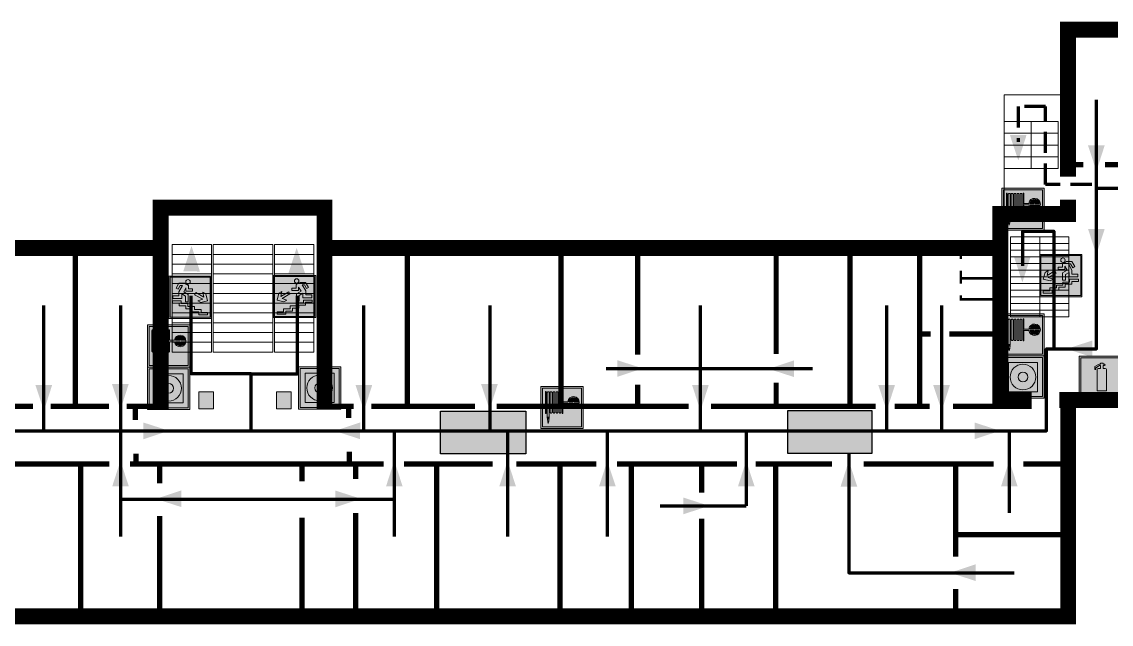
# Model space of a CAD drawing. Header units: millimetres. Extents: x 13810 to 67229, y 12374 to 21950.
# Drawn here: x 22779.4 to 22985.7, y 19644.5 to 19758.6 of the extents above; entities that cross this region are included whole.
import ezdxf

# ---------------------------------------------------------------- set-up
doc = ezdxf.new("R2010")
doc.units = ezdxf.units.MM
doc.linetypes.add('{ Wide Dash }', pattern=[12, 4, -2, 4, -2])
doc.layers.add('План_Штампы', color=7, linetype='Continuous')

# ---------------------------------------------------------------- blocks, each defined once
blk = doc.blocks.new('A$C32E8229D')
at = {"true_color": 0xffffff}
blk.add_hatch(color=7, dxfattribs=at).paths.add_polyline_path([(0, 0), (0, -8), (16, -8), (16, 0)])
h = blk.add_hatch(color=126)
h.paths.add_polyline_path([(0.2, -0.2), (15.8, -0.2), (15.8, -7.8), (0.2, -7.8)])
h.paths.add_polyline_path([(13.49, -2.05), (12.08, -2.05), (11.37, -2.63, 0.162397), (11.29, -2.84), (11.29, -3.63), (10.35, -3.63), (10.35, -4.05), (11.68, -4.05), (11.68, -3.48), (12.26, -4.28), (11.29, -5.1), (11.29, -6.78), (11.85, -6.78), (11.85, -5.44), (12.8, -4.64), (12.8, -5.94), (14.46, -5.94), (14.46, -5.39), (13.45, -5.39), (13.45, -3.97), (12.46, -2.59), (13.15, -2.59), (13.69, -3.34), (14.18, -3)], flags=16)
h.paths.add_polyline_path([(10.74, -1.82, 1), (11.8, -1.82, 1)], flags=16)
h.paths.add_polyline_path([(9.39, -3.59), (5.99, -3.59), (6.56, -3.03), (5.91, -3.03), (5.1, -3.83), (5.91, -4.64), (6.56, -4.64), (5.99, -4.09), (9.39, -4.09)], flags=16)
h.paths.add_polyline_path([(4.29, -1.08), (1.72, -1.08), (1.72, -6.6), (4.29, -6.6)], flags=16)
at = {"color": 126}
blk.add_lwpolyline([(16, -8), (0, -8), (0, 0), (16, 0)], close=True, dxfattribs=at)
blk = doc.blocks.new('вниз 3')
at = {"lineweight": 0, "true_color": 0xffffff}
h = blk.add_hatch(color=7, dxfattribs=at)
h.dxf.hatch_style = 1
h.paths.add_polyline_path([(40997.5, -4475.69), (40997.25, -4475.28), (40995.76, -4476.15), (40995.97, -4475.23), (40995.39, -4475.56), (40995.05, -4476.83), (40996.33, -4477.17), (40996.91, -4476.83), (40996, -4476.55)], flags=0)
h.paths.add_polyline_path([(40999.81, -4473.95), (41000.22, -4473.95), (41000.64, -4474.67), (41001.03, -4474.43), (41000.46, -4473.49), (41000.42, -4473.49), (40999.43, -4473.49), (40998.68, -4473.92), (40998.68, -4474.57), (40997.88, -4474.57), (40997.88, -4475), (40999.14, -4475), (40999.14, -4474.43), (40999.14, -4474.38), (40999.59, -4475.15), (40998.72, -4475.67), (40998.72, -4477.06), (40999.24, -4477.06), (40999.24, -4475.96), (40999.95, -4475.56), (40999.95, -4476.43), (41001.61, -4476.43), (41001.61, -4475.88), (41000.47, -4475.88), (41000.47, -4475.12)], flags=0)
h.paths.add_polyline_path([(40999.2, -4473.24, 1), (40998.35, -4473.24, 1)], flags=0)
h.paths.add_polyline_path([(41000.46, -4477.26), (41001.69, -4477.26), (41001.69, -4476.84), (41000.03, -4476.84), (41000.03, -4477.39), (40998.78, -4477.39), (40998.78, -4477.95), (40997.53, -4477.95), (40997.53, -4478.5), (40996.29, -4478.5), (40996.29, -4479.06), (40995.05, -4479.06), (40995.05, -4479.48), (40995.29, -4479.48), (40996.72, -4479.48), (40996.72, -4478.92), (40997.97, -4478.92), (40997.97, -4478.36), (40999.2, -4478.36), (40999.2, -4477.81), (41000.46, -4477.81)], flags=0)
h.paths.add_polyline_path([(41002.37, -4472.17), (40994.37, -4472.17), (40994.37, -4480.17), (41002.37, -4480.17)])
h.paths.add_polyline_path([(41002.16, -4479.96), (40994.57, -4479.96), (40994.57, -4472.37), (41002.16, -4472.37)], flags=16)
h.paths.add_polyline_path([(41001.61, -4475.88), (41001.61, -4476.43), (40999.95, -4476.43), (40999.95, -4475.56), (40999.24, -4475.96), (40999.24, -4477.06), (40998.72, -4477.06), (40998.72, -4475.67), (40999.59, -4475.15), (40999.14, -4474.38), (40999.14, -4474.43), (40999.14, -4475), (40997.88, -4475), (40997.88, -4474.57), (40998.68, -4474.57), (40998.68, -4473.92), (40999.43, -4473.49), (41000.42, -4473.49), (41000.46, -4473.49), (41001.03, -4474.43), (41000.64, -4474.67), (41000.22, -4473.95), (40999.81, -4473.95), (41000.47, -4475.12), (41000.47, -4475.88)], flags=0)
h.paths.add_polyline_path([(41001.69, -4476.84), (41001.69, -4477.26), (41000.46, -4477.26), (41000.46, -4477.81), (40999.2, -4477.81), (40999.2, -4478.36), (40997.97, -4478.36), (40997.97, -4478.92), (40996.72, -4478.92), (40996.72, -4479.48), (40995.05, -4479.48), (40995.05, -4479.06), (40996.29, -4479.06), (40996.29, -4478.5), (40997.53, -4478.5), (40997.53, -4477.95), (40998.78, -4477.95), (40998.78, -4477.39), (41000.03, -4477.39), (41000.03, -4476.84)], flags=0)
h.paths.add_polyline_path([(40998.35, -4473.24, -1), (40999.2, -4473.24, -1)], flags=0)
h.paths.add_polyline_path([(40997.5, -4475.69), (40996, -4476.55), (40996.91, -4476.83), (40996.33, -4477.17), (40995.05, -4476.83), (40995.39, -4475.56), (40995.97, -4475.23), (40995.76, -4476.15), (40997.25, -4475.28)], flags=0)
at = {"lineweight": 0}
h = blk.add_hatch(color=126, dxfattribs=at)
h.dxf.hatch_style = 1
h.paths.add_polyline_path([(41002.16, -4472.37), (40994.57, -4472.37), (40994.57, -4479.96), (41002.16, -4479.96)])
h.paths.add_polyline_path([(40995.97, -4475.23), (40995.76, -4476.15), (40997.25, -4475.28), (40997.5, -4475.69), (40996, -4476.55), (40996.91, -4476.83), (40996.33, -4477.17), (40995.05, -4476.83), (40995.39, -4475.56)], flags=16)
h.paths.add_polyline_path([(40997.88, -4474.57), (40998.68, -4474.57), (40998.68, -4473.92), (40999.43, -4473.49), (41000.42, -4473.49), (41000.46, -4473.49), (41001.03, -4474.43), (41000.64, -4474.67), (41000.22, -4473.95), (40999.81, -4473.95), (41000.47, -4475.12), (41000.47, -4475.88), (41001.61, -4475.88), (41001.61, -4476.43), (40999.95, -4476.43), (40999.95, -4475.56), (40999.24, -4475.96), (40999.24, -4477.06), (40998.72, -4477.06), (40998.72, -4475.67), (40999.59, -4475.15), (40999.14, -4474.38), (40999.14, -4474.43), (40999.14, -4475), (40997.88, -4475)], flags=16)
h.paths.add_polyline_path([(40998.35, -4473.24, -1), (40999.2, -4473.24, -1)], flags=16)
h.paths.add_polyline_path([(40997.53, -4477.95), (40998.78, -4477.95), (40998.78, -4477.39), (41000.03, -4477.39), (41000.03, -4476.84), (41001.69, -4476.84), (41001.69, -4477.26), (41000.46, -4477.26), (41000.46, -4477.81), (40999.2, -4477.81), (40999.2, -4478.36), (40997.97, -4478.36), (40997.97, -4478.92), (40996.72, -4478.92), (40996.72, -4479.48), (40995.05, -4479.48), (40995.05, -4479.06), (40996.29, -4479.06), (40996.29, -4478.5), (40997.53, -4478.5)], flags=16)
at = {"lineweight": 0, "true_color": 0xffffff}
h = blk.add_hatch(color=7, dxfattribs=at)
h.dxf.hatch_style = 1
h.paths.add_polyline_path([(40999.2, -4473.24, 1), (40998.35, -4473.24, 1)])
h.paths.add_polyline_path([(40999.81, -4473.95), (41000.22, -4473.95), (41000.64, -4474.67), (41001.03, -4474.43), (41000.46, -4473.49), (41000.42, -4473.49), (40999.43, -4473.49), (40998.68, -4473.92), (40998.68, -4474.57), (40997.88, -4474.57), (40997.88, -4475), (40999.14, -4475), (40999.14, -4474.43), (40999.14, -4474.38), (40999.59, -4475.15), (40998.72, -4475.67), (40998.72, -4477.06), (40999.24, -4477.06), (40999.24, -4475.96), (40999.95, -4475.56), (40999.95, -4476.43), (41001.61, -4476.43), (41001.61, -4475.88), (41000.47, -4475.88), (41000.47, -4475.12)])
h.paths.add_polyline_path([(40999.2, -4477.81), (41000.46, -4477.81), (41000.46, -4477.26), (41001.69, -4477.26), (41001.69, -4476.84), (41000.03, -4476.84), (41000.03, -4477.39), (40998.78, -4477.39), (40998.78, -4477.95), (40997.53, -4477.95), (40997.53, -4478.5), (40996.29, -4478.5), (40996.29, -4479.06), (40995.05, -4479.06), (40995.05, -4479.48), (40995.29, -4479.48), (40996.72, -4479.48), (40996.72, -4478.92), (40997.97, -4478.92), (40997.97, -4478.36), (40999.2, -4478.36)])
h.paths.add_polyline_path([(40997.5, -4475.69), (40997.25, -4475.28), (40995.76, -4476.15), (40995.97, -4475.23), (40995.39, -4475.56), (40995.05, -4476.83), (40996.33, -4477.17), (40996.91, -4476.83), (40996, -4476.55)])
at = {"color": 126, "lineweight": 0}
for points in [[(40994.37, -4472.17), (41002.37, -4472.17), (41002.37, -4480.17), (40994.37, -4480.17)], [(40994.57, -4472.37), (41002.16, -4472.37), (41002.16, -4479.96), (40994.57, -4479.96)]]:
    blk.add_lwpolyline(points, close=True, dxfattribs=at)
for points in [[(40999.14, -4474.43), (40999.14, -4475), (40997.88, -4475), (40997.88, -4474.57), (40998.68, -4474.57), (40998.68, -4473.92), (40999.43, -4473.49), (41000.42, -4473.49), (41000.46, -4473.49), (41001.03, -4474.43), (41000.64, -4474.67), (41000.22, -4473.95), (40999.81, -4473.95), (41000.47, -4475.12), (41000.47, -4475.88), (41001.61, -4475.88), (41001.61, -4476.43), (40999.95, -4476.43), (40999.95, -4475.56), (40999.24, -4475.96), (40999.24, -4477.06), (40998.72, -4477.06), (40998.72, -4475.67), (40999.59, -4475.15), (40999.14, -4474.38), (40999.14, -4474.43)], [(40995.05, -4476.83), (40995.39, -4475.56), (40995.97, -4475.23), (40995.76, -4476.15), (40997.25, -4475.28), (40997.5, -4475.69), (40996, -4476.55), (40996.91, -4476.83), (40996.33, -4477.17), (40995.05, -4476.83)], [(40995.29, -4479.48), (40995.05, -4479.48), (40995.05, -4479.06), (40996.29, -4479.06), (40996.29, -4478.5), (40997.53, -4478.5), (40997.53, -4477.95), (40998.78, -4477.95), (40998.78, -4477.39), (41000.03, -4477.39), (41000.03, -4476.84), (41001.69, -4476.84), (41001.69, -4477.26), (41000.46, -4477.26), (41000.46, -4477.81), (40999.2, -4477.81), (40999.2, -4478.36), (40997.97, -4478.36), (40997.97, -4478.92), (40996.72, -4478.92), (40996.72, -4479.48), (40995.05, -4479.48)]]:
    blk.add_lwpolyline(points, dxfattribs=at)
blk.add_circle((40998.77, -4473.24), 0.426, dxfattribs=at)
blk = doc.blocks.new('A$C54414219')
at = {"true_color": 0xffffff}
h = blk.add_hatch(color=7, dxfattribs=at)
h.paths.add_polyline_path([(2.39, -9.45), (2.39, -18.3), (11.23, -18.3), (11.23, -9.45)], flags=0)
h.paths.add_polyline_path([(10.71, -13.87, -1), (2.92, -13.87, -1)], flags=0)
h.paths.add_polyline_path([(8.3, -13.87, -1), (5.33, -13.87, -1)], flags=0)
h.paths.add_polyline_path([(0.41, -7.47), (0.41, -20.27), (13.21, -20.27), (13.21, -7.47)])
h.paths.add_polyline_path([(0.92, -19.77), (12.71, -19.77), (12.71, -7.98), (0.92, -7.98)], flags=16)
h.paths.add_polyline_path([(11.23, -9.45), (11.23, -18.3), (2.39, -18.3), (2.39, -9.45)], flags=0)
at = {"lineweight": 5}
h = blk.add_hatch(color=242, dxfattribs=at)
h.paths.add_polyline_path([(12.71, -7.98), (0.92, -7.98), (0.92, -19.77), (12.71, -19.77)])
h.paths.add_polyline_path([(11.23, -18.3), (2.39, -18.3), (2.39, -9.45), (11.23, -9.45)], flags=16)
h.paths.add_polyline_path([(10.71, -13.87, -1), (2.92, -13.87, -1)], flags=0)
h.paths.add_polyline_path([(8.3, -13.87, -1), (5.33, -13.87, -1)], flags=0)
at = {"true_color": 0xffffff}
h = blk.add_hatch(color=7, dxfattribs=at)
h.paths.add_polyline_path([(2.39, -9.45), (2.39, -18.3), (11.23, -18.3), (11.23, -9.45)])
h.paths.add_polyline_path([(10.71, -13.87, -1), (2.92, -13.87, -1)], flags=16)
h.paths.add_polyline_path([(8.3, -13.87, -1), (5.33, -13.87, -1)], flags=0)
at = {"lineweight": 5}
h = blk.add_hatch(color=242, dxfattribs=at)
h.paths.add_polyline_path([(2.92, -13.87, 1), (10.71, -13.87, 1)])
h.paths.add_polyline_path([(8.3, -13.87, -1), (5.33, -13.87, -1)], flags=16)
at = {"color": 242, "lineweight": 5}
for p, q in [((0.41, -20.27), (0.41, -7.47)), ((0.41, -7.47), (13.21, -7.47)), ((0.41, -7.47), (13.21, -7.47)), ((13.21, -20.27), (13.21, -7.47)), ((0.41, -20.27), (13.21, -20.27))]:
    blk.add_line(p, q, dxfattribs=at)
for points in [[(0.92, -7.98), (12.71, -7.98), (12.71, -19.77), (0.92, -19.77)], [(2.39, -9.45), (11.23, -9.45), (11.23, -18.3), (2.39, -18.3)]]:
    blk.add_lwpolyline(points, close=True, dxfattribs=at)
for radius in [3.89, 1.49]:
    blk.add_circle((6.81, -13.87), radius, dxfattribs=at)
blk = doc.blocks.new('A$C37112FD5')
at = {"true_color": 0xf5f5ff}
h = blk.add_hatch(color=7, dxfattribs=at)
h.dxf.hatch_style = 1
h.paths.add_polyline_path([(12.8, -7.4), (0, -7.4), (0, -20.2), (12.8, -20.2)])
h.paths.add_polyline_path([(12.29, -7.91), (12.29, -19.69), (0.51, -19.69), (0.51, -7.91)], flags=16)
h.paths.add_polyline_path([(4.98, -9.04, -0.42597), (5.17, -9.22), (5.17, -12.25), (5.17, -15.29, -0.432244), (4.98, -15.47), (4.83, -15.47, -0.42597), (4.64, -15.29), (4.64, -12.25), (4.64, -9.22, -0.432244), (4.83, -9.04)], flags=0)
h.paths.add_polyline_path([(4.28, -9.22), (4.28, -12.25), (4.28, -15.29, -0.432244), (4.09, -15.47), (3.94, -15.47, -0.42597), (3.75, -15.29), (3.75, -12.25), (3.75, -9.22, -0.432244), (3.94, -9.04), (4.09, -9.04, -0.42597)], flags=0)
h.paths.add_polyline_path([(5.72, -9.04), (5.87, -9.04, -0.42597), (6.06, -9.22), (6.06, -12.25), (6.06, -15.29, -0.432244), (5.87, -15.47), (5.72, -15.47, -0.42597), (5.53, -15.29), (5.53, -12.25), (5.53, -9.22, -0.432244)], flags=0)
h.paths.add_polyline_path([(6.42, -8.9), (6.5, -8.9, -0.42597), (6.69, -9.08), (6.69, -12.03), (8.21, -12.03, -15.824349), (8.21, -12.47), (6.69, -12.47), (6.69, -15.42, -0.432244), (6.5, -15.6), (6.42, -15.6)], flags=0)
h.paths.add_polyline_path([(3.39, -9.22), (3.39, -12.25), (3.39, -15.29, -0.432244), (3.2, -15.47), (3.05, -15.47, -0.42597), (2.85, -15.29), (2.85, -12.25), (2.85, -9.22, -0.432244), (3.05, -9.04), (3.2, -9.04, -0.42597)], flags=0)
h.paths.add_polyline_path([(2.5, -9.22), (2.5, -16.71), (1.96, -16.71), (1.96, -9.22, -0.432244), (2.15, -9.04), (2.31, -9.04, -0.42597)], flags=0)
h.paths.add_polyline_path([(1.61, -8.9), (1.61, -15.6), (1.57, -15.6, -0.42597), (1.37, -15.42), (1.37, -12.03), (1.37, -9.09, -0.432244), (1.57, -8.9)], flags=0)
h.paths.add_polyline_path([(9.76, -10.81), (9.76, -12.03), (8.49, -12.03, -0.336371)], flags=0)
h.paths.add_polyline_path([(8.49, -12.47), (9.76, -12.47), (9.76, -13.7, -0.336371)], flags=0)
h.paths.add_polyline_path([(10.11, -10.81, -0.336371), (11.38, -12.03), (10.11, -12.03)], flags=0)
h.paths.add_polyline_path([(10.11, -12.47), (11.38, -12.47, -0.336371), (10.11, -13.7)], flags=0)
h.paths.add_polyline_path([(2.5, -16.84), (2.5, -17.05), (1.97, -17.05), (1.97, -16.84)], flags=0)
h.paths.add_polyline_path([(2.5, -17.24, -0.033778), (2.24, -18.6, -0.033778), (1.97, -17.24)], flags=0)
h = blk.add_hatch(color=242)
h.dxf.hatch_style = 1
h.paths.add_polyline_path([(12.29, -7.91), (0.51, -7.91), (0.51, -19.69), (12.29, -19.69)])
h.paths.add_polyline_path([(6.42, -15.6), (6.42, -8.9), (6.5, -8.9, -0.42597), (6.69, -9.08), (6.69, -12.03), (8.21, -12.03, -15.824349), (8.21, -12.47), (6.69, -12.47), (6.69, -15.42, -0.432244), (6.5, -15.6)], flags=16)
h.paths.add_polyline_path([(5.87, -15.47), (5.72, -15.47, -0.42597), (5.53, -15.29), (5.53, -12.25), (5.53, -9.22, -0.432244), (5.72, -9.04), (5.87, -9.04, -0.42597), (6.06, -9.22), (6.06, -12.25), (6.06, -15.29, -0.432244)], flags=16)
h.paths.add_polyline_path([(4.98, -15.47), (4.83, -15.47, -0.42597), (4.64, -15.29), (4.64, -12.25), (4.64, -9.22, -0.432244), (4.83, -9.04), (4.98, -9.04, -0.42597), (5.17, -9.22), (5.17, -12.25), (5.17, -15.29, -0.432244)], flags=16)
h.paths.add_polyline_path([(4.09, -15.47), (3.94, -15.47, -0.42597), (3.75, -15.29), (3.75, -12.25), (3.75, -9.22, -0.432244), (3.94, -9.04), (4.09, -9.04, -0.42597), (4.28, -9.22), (4.28, -12.25), (4.28, -15.29, -0.432244)], flags=16)
h.paths.add_polyline_path([(3.2, -15.47), (3.05, -15.47, -0.42597), (2.85, -15.29), (2.85, -12.25), (2.85, -9.22, -0.432244), (3.05, -9.04), (3.2, -9.04, -0.42597), (3.39, -9.22), (3.39, -12.25), (3.39, -15.29, -0.432244)], flags=16)
h.paths.add_polyline_path([(2.5, -17.05), (1.97, -17.05), (1.97, -16.84), (2.5, -16.84)], flags=16)
h.paths.add_polyline_path([(2.5, -17.24, -0.033778), (2.24, -18.6, -0.033778), (1.97, -17.24)], flags=16)
h.paths.add_polyline_path([(2.5, -16.71), (1.96, -16.71), (1.96, -9.22, -0.432244), (2.15, -9.04), (2.31, -9.04, -0.42597), (2.5, -9.22)], flags=16)
h.paths.add_polyline_path([(1.61, -15.6), (1.57, -15.6, -0.42597), (1.37, -15.42), (1.37, -12.03), (1.37, -9.09, -0.432244), (1.57, -8.9), (1.61, -8.9)], flags=16)
h.paths.add_polyline_path([(8.49, -12.47), (9.76, -12.47), (9.76, -13.7, -0.336371)], flags=0)
h.paths.add_polyline_path([(10.11, -13.7), (10.11, -12.47), (11.38, -12.47, -0.336371)], flags=0)
h.paths.add_polyline_path([(8.49, -12.03, -0.336371), (9.76, -10.81), (9.76, -12.03)], flags=0)
h.paths.add_polyline_path([(10.11, -12.03), (10.11, -10.81, -0.336371), (11.38, -12.03)], flags=0)
h = blk.add_hatch(color=7, dxfattribs=at)
h.dxf.hatch_style = 1
h.paths.add_polyline_path([(1.61, -8.9), (1.57, -8.9, 0.432244), (1.37, -9.09), (1.37, -12.03), (1.37, -15.42, 0.42597), (1.57, -15.6), (1.61, -15.6)])
h.paths.add_polyline_path([(2.5, -9.22, 0.42597), (2.31, -9.04), (2.15, -9.04, 0.432244), (1.96, -9.22), (1.96, -16.71), (2.5, -16.71)])
h.paths.add_polyline_path([(2.5, -16.84), (1.97, -16.84), (1.97, -17.05), (2.5, -17.05)])
h.paths.add_polyline_path([(2.5, -17.24), (1.97, -17.24, 0.033778), (2.24, -18.6, 0.033778)])
h.paths.add_polyline_path([(3.39, -12.25), (3.39, -9.22, 0.42597), (3.2, -9.04), (3.05, -9.04, 0.432244), (2.85, -9.22), (2.85, -12.25), (2.85, -15.29, 0.42597), (3.05, -15.47), (3.2, -15.47, 0.432244), (3.39, -15.29)])
h.paths.add_polyline_path([(4.28, -12.25), (4.28, -9.22, 0.42597), (4.09, -9.04), (3.94, -9.04, 0.432244), (3.75, -9.22), (3.75, -12.25), (3.75, -15.29, 0.42597), (3.94, -15.47), (4.09, -15.47, 0.432244), (4.28, -15.29)])
h.paths.add_polyline_path([(5.17, -12.25), (5.17, -9.22, 0.42597), (4.98, -9.04), (4.83, -9.04, 0.432244), (4.64, -9.22), (4.64, -12.25), (4.64, -15.29, 0.42597), (4.83, -15.47), (4.98, -15.47, 0.432244), (5.17, -15.29)])
h.paths.add_polyline_path([(6.06, -12.25), (6.06, -9.22, 0.42597), (5.87, -9.04), (5.72, -9.04, 0.432244), (5.53, -9.22), (5.53, -12.25), (5.53, -15.29, 0.42597), (5.72, -15.47), (5.87, -15.47, 0.432244), (6.06, -15.29)])
h.paths.add_polyline_path([(6.69, -12.47), (8.21, -12.47, 15.824349), (8.21, -12.03), (6.69, -12.03), (6.69, -9.08, 0.42597), (6.5, -8.9), (6.42, -8.9), (6.42, -15.6), (6.5, -15.6, 0.432244), (6.69, -15.42)])
h.paths.add_polyline_path([(8.49, -12.47), (9.76, -12.47), (9.76, -13.7, -0.336371)], flags=16)
h.paths.add_polyline_path([(8.49, -12.03, -0.336371), (9.76, -10.81), (9.76, -12.03)], flags=16)
h.paths.add_polyline_path([(10.11, -12.47), (11.38, -12.47, -0.336371), (10.11, -13.7)], flags=16)
h.paths.add_polyline_path([(10.11, -12.03), (10.11, -10.81, -0.336371), (11.38, -12.03)], flags=16)
h = blk.add_hatch(color=242)
h.dxf.hatch_style = 1
h.paths.add_polyline_path([(9.76, -10.81, 0.336371), (8.49, -12.03), (9.76, -12.03)])
h.paths.add_polyline_path([(10.11, -10.81), (10.11, -12.03), (11.38, -12.03, 0.336371)])
h.paths.add_polyline_path([(11.38, -12.47), (10.11, -12.47), (10.11, -13.7, 0.336371)])
h.paths.add_polyline_path([(9.76, -12.47), (8.49, -12.47, 0.336371), (9.76, -13.7)])
at = {"color": 242, "lineweight": 5}
for p, q in [((0, -20.2), (0, -7.4)), ((0, -7.4), (12.8, -7.4)), ((1.37, -12.03), (1.37, -9.08)), ((1.57, -8.9), (1.61, -8.9)), ((1.61, -8.9), (1.61, -15.6)), ((1.96, -16.71), (1.96, -9.22)), ((2.15, -9.04), (2.31, -9.04)), ((2.5, -16.71), (2.5, -9.22)), ((2.85, -12.25), (2.85, -9.22)), ((3.05, -9.04), (3.2, -9.04)), ((3.39, -12.25), (3.39, -9.22)), ((3.75, -12.25), (3.75, -9.22)), ((3.94, -9.04), (4.09, -9.04)), ((4.28, -12.25), (4.28, -9.22)), ((4.64, -12.25), (4.64, -9.22)), ((4.83, -9.04), (4.98, -9.04)), ((5.17, -12.25), (5.17, -9.22)), ((5.53, -12.25), (5.53, -9.22)), ((5.72, -9.04), (5.87, -9.04)), ((6.06, -12.25), (6.06, -9.22)), ((6.42, -8.9), (6.42, -15.6)), ((6.5, -8.9), (6.42, -8.9)), ((6.69, -12.03), (6.69, -9.08)), ((12.8, -20.2), (12.8, -7.4)), ((1.37, -12.03), (1.37, -15.42)), ((2.85, -12.25), (2.85, -15.29)), ((3.39, -12.25), (3.39, -15.29)), ((3.75, -12.25), (3.75, -15.29)), ((4.28, -12.25), (4.28, -15.29)), ((4.64, -12.25), (4.64, -15.29)), ((5.17, -12.25), (5.17, -15.29)), ((5.53, -12.25), (5.53, -15.29)), ((6.06, -12.25), (6.06, -15.29)), ((8.21, -12.03), (6.69, -12.03)), ((8.21, -12.47), (6.69, -12.47)), ((6.69, -12.47), (6.69, -15.42)), ((9.76, -12.03), (8.49, -12.03)), ((9.76, -12.47), (8.49, -12.47)), ((9.76, -10.81), (9.76, -12.03)), ((9.76, -12.47), (9.76, -13.7)), ((10.11, -10.81), (10.11, -12.03)), ((11.38, -12.03), (10.11, -12.03)), ((11.38, -12.47), (10.11, -12.47)), ((10.11, -12.47), (10.11, -13.7)), ((1.57, -15.6), (1.61, -15.6)), ((3.05, -15.47), (3.2, -15.47)), ((3.94, -15.47), (4.09, -15.47)), ((4.83, -15.47), (4.98, -15.47)), ((5.72, -15.47), (5.87, -15.47)), ((6.42, -15.6), (6.5, -15.6)), ((1.96, -16.71), (2.5, -16.71)), ((1.97, -16.84), (2.5, -16.84)), ((1.97, -17.05), (1.97, -16.84)), ((2.5, -17.05), (1.97, -17.05)), ((1.97, -17.24), (2.5, -17.24)), ((2.5, -16.84), (2.5, -17.05)), ((0, -20.2), (12.8, -20.2))]:
    blk.add_line(p, q, dxfattribs=at)
blk.add_lwpolyline([(0.51, -7.91), (12.29, -7.91), (12.29, -19.69), (0.51, -19.69)], close=True, dxfattribs=at)
for centre, radius, start, end in [((1.56, -9.09), 0.182, 87.1027, 180.6071), ((2.15, -9.22), 0.182, 87.1027, 180.6071), ((2.32, -9.22), 0.182, 359.3929, 92.8973), ((3.04, -9.22), 0.182, 87.1027, 180.6071), ((3.21, -9.22), 0.182, 359.3929, 92.8973), ((3.93, -9.22), 0.182, 87.1027, 180.6071), ((4.1, -9.22), 0.182, 359.3929, 92.8973), ((4.82, -9.22), 0.182, 87.1027, 180.6071), ((4.99, -9.22), 0.182, 359.3929, 92.8973), ((5.71, -9.22), 0.182, 87.1027, 180.6071), ((5.88, -9.22), 0.182, 359.3929, 92.8973), ((6.51, -9.09), 0.182, 359.3929, 92.8973), ((9.93, -12.25), 1.74, 187.2319, 172.7681), ((9.93, -12.25), 1.46, 96.9927, 171.3585), ((9.93, -12.25), 1.46, 188.6415, 263.0073), ((9.93, -12.25), 1.46, 8.6415, 83.0073), ((9.93, -12.25), 1.46, 276.9927, 351.3585), ((1.56, -15.42), 0.182, 179.3929, 272.8973), ((3.04, -15.29), 0.182, 179.3929, 272.8973), ((3.21, -15.29), 0.182, 267.1027, 0.6071), ((3.93, -15.29), 0.182, 179.3929, 272.8973), ((4.1, -15.29), 0.182, 267.1027, 0.6071), ((4.82, -15.29), 0.182, 179.3929, 272.8973), ((4.99, -15.29), 0.182, 267.1027, 0.6071), ((5.71, -15.29), 0.182, 179.3929, 272.8973), ((5.88, -15.29), 0.182, 267.1027, 0.6071), ((6.51, -15.42), 0.182, 267.1027, 0.6071), ((12.17, -15.98), 10.27, 187.041, 194.7793), ((-7.7, -15.98), 10.27, 345.2207, 352.959)]:
    blk.add_arc(centre, radius, start, end, dxfattribs=at)
blk = doc.blocks.new('A$C3AD82952')
at = {"true_color": 0xf5f5ff}
h = blk.add_hatch(color=7, dxfattribs=at)
h.dxf.hatch_style = 1
h.paths.add_polyline_path([(8.21, 8.73, 0.414214), (7.89, 9.05), (7.22, 9.05), (7.22, 9.92), (7.59, 9.92, 1), (7.57, 10.36), (7.22, 10.36), (7.22, 10.6), (6.43, 10.6), (6.43, 10.36), (6.01, 10.36), (4.74, 9.59), (4.74, 8.69), (4.98, 8.73), (4.98, 9.26), (6.12, 9.91), (6.43, 9.91), (6.43, 9.05), (5.76, 9.05, 0.414214), (5.44, 8.73), (5.44, 2.2), (8.21, 2.2)], flags=0)
h.paths.add_polyline_path([(12.8, 12.8), (0, 12.8), (0, 0), (12.8, 0)])
h.paths.add_polyline_path([(0.51, 12.29), (12.29, 12.29), (12.29, 0.51), (0.51, 0.51)], flags=16)
h.paths.add_polyline_path([(4.74, 9.59), (6.01, 10.36), (6.43, 10.36), (6.43, 10.6), (7.22, 10.6), (7.22, 10.36), (7.59, 10.36, -0.94586), (7.59, 9.92), (7.22, 9.92), (7.22, 9.05), (7.89, 9.05, -0.414214), (8.21, 8.73), (8.21, 2.2), (5.44, 2.2), (5.44, 8.73, -0.414214), (5.76, 9.05), (6.43, 9.05), (6.43, 9.91), (6.12, 9.91), (4.98, 9.26), (4.98, 8.73), (4.74, 8.69)], flags=0)
h = blk.add_hatch(color=242)
h.dxf.hatch_style = 1
h.paths.add_polyline_path([(12.29, 12.29), (0.51, 12.29), (0.51, 0.51), (12.29, 0.51)])
h.paths.add_polyline_path([(4.74, 8.69), (4.74, 9.59), (6.01, 10.36), (6.43, 10.36), (6.43, 10.6), (7.22, 10.6), (7.22, 10.36), (7.59, 10.36, -0.94586), (7.59, 9.92), (7.22, 9.92), (7.22, 9.05), (7.89, 9.05, -0.414214), (8.21, 8.73), (8.21, 2.2), (5.44, 2.2), (5.44, 8.73, -0.414214), (5.76, 9.05), (6.43, 9.05), (6.43, 9.91), (6.12, 9.91), (4.98, 9.26), (4.98, 8.73)], flags=16)
h = blk.add_hatch(color=7, dxfattribs=at)
h.dxf.hatch_style = 1
h.paths.add_polyline_path([(8.21, 8.73, 0.414214), (7.89, 9.05), (7.22, 9.05), (7.22, 9.92), (7.59, 9.92, 1), (7.57, 10.36), (7.22, 10.36), (7.22, 10.6), (6.43, 10.6), (6.43, 10.36), (6.01, 10.36), (4.74, 9.59), (4.74, 8.69), (4.98, 8.73), (4.98, 9.26), (6.12, 9.91), (6.43, 9.91), (6.43, 9.05), (5.76, 9.05, 0.414214), (5.44, 8.73), (5.44, 2.2), (8.21, 2.2)])
at = {"color": 242, "lineweight": 5}
for p, q in [((0, 0), (0, 12.8)), ((0, 12.8), (12.8, 12.8)), ((6.01, 10.36), (4.74, 9.59)), ((4.98, 9.26), (6.12, 9.91)), ((6.01, 10.36), (6.43, 10.36)), ((6.12, 9.91), (6.43, 9.91)), ((7.22, 10.6), (6.43, 10.6)), ((6.43, 10.6), (6.43, 10.36)), ((6.43, 9.91), (6.43, 9.05)), ((7.22, 10.36), (7.22, 10.6)), ((7.59, 10.36), (7.22, 10.36)), ((7.22, 9.05), (7.22, 9.92)), ((7.59, 9.92), (7.22, 9.92)), ((12.8, 0), (12.8, 12.8)), ((4.74, 9.59), (4.74, 8.69)), ((4.74, 8.69), (4.98, 8.73)), ((4.98, 8.73), (4.98, 9.26)), ((5.44, 2.2), (5.44, 8.73)), ((5.76, 9.05), (6.43, 9.05)), ((7.89, 9.05), (7.22, 9.05)), ((8.21, 2.2), (8.21, 8.73)), ((0, 0), (12.8, 0)), ((5.44, 2.2), (8.21, 2.2))]:
    blk.add_line(p, q, dxfattribs=at)
blk.add_lwpolyline([(0.51, 12.29), (12.29, 12.29), (12.29, 0.51), (0.51, 0.51)], close=True, dxfattribs=at)
for centre, radius, start, end in [((7.58, 10.14), 0.223, 273.1875, 86.8125), ((5.76, 8.73), 0.32, 90, 180), ((7.89, 8.73), 0.32, 0, 90)]:
    blk.add_arc(centre, radius, start, end, dxfattribs=at)
blk = doc.blocks.new('вниз')
at = {"lineweight": 0, "true_color": 0xffffff}
h = blk.add_hatch(color=7, dxfattribs=at)
h.dxf.hatch_style = 1
h.paths.add_polyline_path([(40994.51, -4472.22), (40986.51, -4472.22), (40986.51, -4480.22), (40994.51, -4480.22)])
h.paths.add_polyline_path([(40994.31, -4472.42), (40994.31, -4480.01), (40986.71, -4480.01), (40986.71, -4472.42)], flags=16)
h.paths.add_polyline_path([(40988.43, -4473.53), (40989.43, -4473.53), (40990.19, -4473.96), (40990.19, -4474.6), (40991, -4474.6), (40991, -4475.06), (40989.73, -4475.06), (40989.73, -4474.46), (40989.3, -4475.18), (40990.17, -4475.7), (40990.17, -4477.11), (40989.63, -4477.11), (40989.63, -4476.01), (40988.94, -4475.59), (40988.94, -4476.46), (40988.94, -4476.46), (40987.47, -4476.46), (40987.26, -4476.46), (40987.26, -4475.92), (40988.4, -4475.92), (40988.4, -4475.2), (40989.1, -4473.99), (40988.66, -4473.99), (40988.24, -4474.7), (40987.86, -4474.47), (40988.41, -4473.56)], flags=0)
h.paths.add_polyline_path([(40990.55, -4473.29, -1), (40989.69, -4473.29, -1)], flags=0)
h.paths.add_polyline_path([(40988.85, -4476.89), (40988.85, -4477.43), (40990.1, -4477.43), (40990.1, -4477.99), (40991.34, -4477.99), (40991.34, -4478.54), (40992.59, -4478.54), (40992.59, -4479.09), (40993.83, -4479.09), (40993.83, -4479.52), (40992.17, -4479.52), (40992.17, -4478.97), (40990.91, -4478.97), (40990.91, -4478.41), (40989.68, -4478.41), (40989.68, -4477.86), (40988.43, -4477.86), (40988.43, -4477.31), (40987.6, -4477.31), (40987.18, -4477.31), (40987.18, -4476.89)], flags=0)
h.paths.add_polyline_path([(40991.61, -4475.33), (40993.12, -4476.2), (40992.9, -4475.27), (40993.48, -4475.6), (40993.83, -4476.88), (40992.56, -4477.22), (40991.97, -4476.88), (40992.9, -4476.61), (40991.38, -4475.74), (40991.58, -4475.39)], flags=0)
h.paths.add_polyline_path([(40990.19, -4473.96), (40989.43, -4473.53), (40988.43, -4473.53), (40988.41, -4473.56), (40987.86, -4474.47), (40988.24, -4474.7), (40988.66, -4473.99), (40989.1, -4473.99), (40988.4, -4475.2), (40988.4, -4475.92), (40987.26, -4475.92), (40987.26, -4476.46), (40987.47, -4476.46), (40988.94, -4476.46), (40988.94, -4476.27), (40988.94, -4475.59), (40989.63, -4476.01), (40989.63, -4477.11), (40990.17, -4477.11), (40990.17, -4475.7), (40989.3, -4475.18), (40989.73, -4474.46), (40989.73, -4475.06), (40991, -4475.06), (40991, -4474.6), (40990.19, -4474.6)], flags=0)
h.paths.add_polyline_path([(40990.55, -4473.29, 1), (40989.69, -4473.29, 1)], flags=0)
h.paths.add_polyline_path([(40991.61, -4475.33), (40991.58, -4475.39), (40991.38, -4475.74), (40992.9, -4476.61), (40991.97, -4476.88), (40992.56, -4477.22), (40993.83, -4476.88), (40993.48, -4475.6), (40992.9, -4475.27), (40993.12, -4476.2)], flags=0)
h.paths.add_polyline_path([(40990.1, -4477.43), (40988.85, -4477.43), (40988.85, -4476.89), (40987.18, -4476.89), (40987.18, -4477.31), (40987.6, -4477.31), (40988.43, -4477.31), (40988.43, -4477.86), (40989.68, -4477.86), (40989.68, -4478.41), (40990.91, -4478.41), (40990.91, -4478.97), (40992.17, -4478.97), (40992.17, -4479.52), (40993.83, -4479.52), (40993.83, -4479.09), (40992.59, -4479.09), (40992.59, -4478.54), (40991.34, -4478.54), (40991.34, -4477.99), (40990.1, -4477.99)], flags=0)
at = {"lineweight": 0}
h = blk.add_hatch(color=126, dxfattribs=at)
h.dxf.hatch_style = 1
h.paths.add_polyline_path([(40994.31, -4472.42), (40986.71, -4472.42), (40986.71, -4480.01), (40994.31, -4480.01)])
h.paths.add_polyline_path([(40988.43, -4473.53), (40989.43, -4473.53), (40990.19, -4473.96), (40990.19, -4474.6), (40991, -4474.6), (40991, -4475.06), (40989.73, -4475.06), (40989.73, -4474.46), (40989.3, -4475.18), (40990.17, -4475.7), (40990.17, -4477.11), (40989.63, -4477.11), (40989.63, -4476.01), (40988.94, -4475.59), (40988.94, -4476.46), (40988.94, -4476.46), (40987.47, -4476.46), (40987.26, -4476.46), (40987.26, -4475.92), (40988.4, -4475.92), (40988.4, -4475.2), (40989.1, -4473.99), (40988.66, -4473.99), (40988.24, -4474.7), (40987.86, -4474.47), (40988.41, -4473.56)], flags=16)
h.paths.add_polyline_path([(40990.55, -4473.29, -1), (40989.69, -4473.29, -1)], flags=16)
h.paths.add_polyline_path([(40988.85, -4476.89), (40988.85, -4477.43), (40990.1, -4477.43), (40990.1, -4477.99), (40991.34, -4477.99), (40991.34, -4478.54), (40992.59, -4478.54), (40992.59, -4479.09), (40993.83, -4479.09), (40993.83, -4479.52), (40992.17, -4479.52), (40992.17, -4478.97), (40990.91, -4478.97), (40990.91, -4478.41), (40989.68, -4478.41), (40989.68, -4477.86), (40988.43, -4477.86), (40988.43, -4477.31), (40987.6, -4477.31), (40987.18, -4477.31), (40987.18, -4476.89)], flags=16)
h.paths.add_polyline_path([(40991.61, -4475.33), (40993.12, -4476.2), (40992.9, -4475.27), (40993.48, -4475.6), (40993.83, -4476.88), (40992.56, -4477.22), (40991.97, -4476.88), (40992.9, -4476.61), (40991.38, -4475.74), (40991.58, -4475.39)], flags=16)
at = {"lineweight": 0, "true_color": 0xffffff}
h = blk.add_hatch(color=7, dxfattribs=at)
h.dxf.hatch_style = 1
h.paths.add_polyline_path([(40989.73, -4474.46), (40989.73, -4475.06), (40991, -4475.06), (40991, -4474.6), (40990.19, -4474.6), (40990.19, -4473.96), (40989.43, -4473.53), (40988.43, -4473.53), (40988.41, -4473.56), (40987.86, -4474.47), (40988.24, -4474.7), (40988.66, -4473.99), (40989.1, -4473.99), (40988.4, -4475.2), (40988.4, -4475.92), (40987.26, -4475.92), (40987.26, -4476.46), (40987.47, -4476.46), (40988.94, -4476.46), (40988.94, -4475.59), (40989.63, -4476.01), (40989.63, -4477.11), (40990.17, -4477.11), (40990.17, -4475.7), (40989.3, -4475.18)])
h.paths.add_polyline_path([(40989.69, -4473.29, 1), (40990.55, -4473.29, 1)])
h.paths.add_polyline_path([(40991.61, -4475.33), (40991.58, -4475.39), (40991.38, -4475.74), (40992.9, -4476.61), (40991.97, -4476.88), (40992.56, -4477.22), (40993.83, -4476.88), (40993.48, -4475.6), (40992.9, -4475.27), (40993.12, -4476.2)])
h.paths.add_polyline_path([(40990.1, -4477.43), (40988.85, -4477.43), (40988.85, -4476.89), (40987.18, -4476.89), (40987.18, -4477.31), (40987.6, -4477.31), (40988.43, -4477.31), (40988.43, -4477.86), (40989.68, -4477.86), (40989.68, -4478.41), (40990.91, -4478.41), (40990.91, -4478.97), (40992.17, -4478.97), (40992.17, -4479.52), (40993.83, -4479.52), (40993.83, -4479.09), (40992.59, -4479.09), (40992.59, -4478.54), (40991.34, -4478.54), (40991.34, -4477.99), (40990.1, -4477.99)])
at = {"color": 126, "lineweight": 0}
for points in [[(40986.51, -4472.22), (40994.51, -4472.22), (40994.51, -4480.22), (40986.51, -4480.22)], [(40986.71, -4472.42), (40994.31, -4472.42), (40994.31, -4480.01), (40986.71, -4480.01)]]:
    blk.add_lwpolyline(points, close=True, dxfattribs=at)
for points in [[(40987.47, -4476.46), (40987.26, -4476.46), (40987.26, -4475.92), (40988.4, -4475.92), (40988.4, -4475.2), (40989.1, -4473.99), (40988.66, -4473.99), (40988.24, -4474.7), (40987.86, -4474.47), (40988.41, -4473.56), (40988.43, -4473.53), (40989.43, -4473.53), (40990.19, -4473.96), (40990.19, -4474.6), (40991, -4474.6), (40991, -4475.06), (40989.73, -4475.06), (40989.73, -4474.46), (40989.3, -4475.18), (40990.17, -4475.7), (40990.17, -4477.11), (40989.63, -4477.11), (40989.63, -4476.01), (40988.94, -4475.59), (40988.94, -4476.46)], [(40987.47, -4476.46), (40988.94, -4476.46), (40988.94, -4476.27)], [(40991.58, -4475.39), (40991.38, -4475.74), (40992.9, -4476.61), (40991.97, -4476.88), (40992.56, -4477.22), (40993.83, -4476.88), (40993.48, -4475.6), (40992.9, -4475.27), (40993.12, -4476.2), (40991.61, -4475.33), (40991.58, -4475.39)], [(40987.6, -4477.31), (40987.18, -4477.31), (40987.18, -4476.89), (40988.85, -4476.89), (40988.85, -4477.43), (40990.1, -4477.43), (40990.1, -4477.99), (40991.34, -4477.99), (40991.34, -4478.54), (40992.59, -4478.54), (40992.59, -4479.09), (40993.83, -4479.09), (40993.83, -4479.52), (40992.17, -4479.52), (40992.17, -4478.97), (40990.91, -4478.97), (40990.91, -4478.41), (40989.68, -4478.41), (40989.68, -4477.86), (40988.43, -4477.86), (40988.43, -4477.31), (40987.6, -4477.31)]]:
    blk.add_lwpolyline(points, dxfattribs=at)
blk.add_circle((40990.12, -4473.29), 0.432, dxfattribs=at)

msp = doc.modelspace()

# ---------------------------------------------------------------- hatches: boundary and pattern name
at = {"lineweight": 0}
h = msp.add_hatch(color=256, dxfattribs=at)
h.dxf.hatch_style = 1
h.paths.add_polyline_path([(22812.88, 19685.31), (22815.7, 19685.31), (22815.7, 19688.49), (22812.88, 19688.49)])
h = msp.add_hatch(color=256, dxfattribs=at)
h.dxf.hatch_style = 1
h.paths.add_polyline_path([(22827.59, 19685.31), (22830.4, 19685.31), (22830.4, 19688.49), (22827.59, 19688.49)])

# ---------------------------------------------------------------- linework, layer by layer
at = {"lineweight": 100}
for points, const_width in [([(22543.35, 19728.26), (22543.35, 19756.97), (22662.54, 19756.97), (22662.54, 19722.36), (22676.87, 19722.36), (22676.87, 19715.76), (22805.67, 19715.76), (22805.67, 19723.39), (22836.7, 19723.39), (22836.7, 19715.76), (22964.74, 19715.76), (22964.74, 19722.19), (22977.54, 19722.19), (22977.54, 19724.91)], 3), ([(22977.54, 19729.26), (22977.54, 19757.11), (23095.3, 19757.11), (23095.3, 19729.38)], 3), ([(23095.3, 19731.74), (23095.3, 19697.78), (22989.14, 19697.78), (22989.14, 19686.95), (22977.57, 19686.95), (22977.57, 19645.98), (22665.34, 19645.98), (22665.34, 19686.8), (22650.02, 19686.8), (22650.02, 19698.41), (22543.35, 19698.41), (22543.35, 19724.58)], 3), ([(22978.13, 19731.55), (22980.48, 19731.55)], 1), ([(22984.57, 19731.55), (23000.2, 19731.55)], 1), ([(22805.67, 19715.76), (22805.67, 19685.26)], 3), ([(22836.7, 19715.76), (22836.7, 19685.24)], 3), ([(22852.39, 19715.8), (22852.39, 19685.76)], 1), ([(22881.52, 19715.8), (22881.52, 19685.76)], 1), ([(22896.01, 19715.8), (22896.01, 19695.56)], 1), ([(22922.26, 19715.8), (22922.26, 19695.7)], 1), ([(22936.24, 19715.8), (22936.24, 19702.74)], 1), ([(22949.46, 19715.8), (22949.46, 19685.76)], 1), ([(22964.74, 19715.76), (22964.74, 19686.95), (22970.65, 19686.95)], 3), ([(22789.49, 19685.76), (22789.49, 19715.73)], 1), ([(22957.25, 19715.12), (22957.25, 19713.68)], 0.5), ([(22957.25, 19711.45), (22957.25, 19708.98)], 0.5), ([(22957.25, 19710.03), (22964.64, 19710.03)], 0.5), ([(22957.25, 19706.81), (22957.25, 19706), (22963.39, 19706)], 0.5), ([(22936.24, 19705.19), (22936.24, 19685.76)], 1), ([(22949.61, 19699.44), (22951.55, 19699.44)], 1), ([(22955.07, 19699.44), (22963.67, 19699.44)], 1), ([(22896.01, 19689.88), (22896.01, 19685.76)], 1), ([(22922.26, 19690.27), (22922.26, 19685.76)], 1), ([(22977.57, 19686.95), (22975.88, 19686.95)], 3), ([(22770.53, 19685.76), (22781.46, 19685.76)], 1), ([(22784.83, 19685.76), (22795.85, 19685.76)], 1), ([(22799.21, 19685.76), (22807.16, 19685.76)], 1), ([(22800.88, 19685.35), (22800.88, 19683.18)], 1), ([(22840.85, 19685.76), (22835.2, 19685.76)], 1), ([(22840.85, 19685.76), (22842.24, 19685.76)], 1), ([(22841.28, 19685.73), (22841.28, 19683.55)], 1), ([(22845.6, 19685.76), (22865.19, 19685.76)], 1), ([(22869.33, 19685.76), (22887.95, 19685.76)], 1), ([(22887.95, 19685.76), (22905.68, 19685.76)], 1), ([(22909.93, 19685.76), (22929.13, 19685.76)], 1), ([(22928.42, 19685.76), (22941.09, 19685.76)], 1), ([(22944.71, 19685.76), (22951.36, 19685.76)], 1), ([(22955.74, 19685.76), (22970.65, 19685.76)], 1), ([(22800.99, 19676.76), (22800.99, 19674.59)], 1), ([(22841.4, 19677.14), (22841.4, 19674.97)], 1), ([(22771.03, 19674.81), (22795.92, 19674.81)], 1), ([(22790.51, 19674.81), (22790.51, 19662.89)], 1), ([(22799.83, 19674.81), (22823.91, 19674.81)], 1), ([(22805.46, 19674.81), (22805.46, 19671.15)], 1), ([(22822.14, 19674.81), (22842.62, 19674.81)], 1), ([(22832.43, 19674.81), (22832.43, 19671.57)], 1), ([(22840.15, 19674.81), (22847.92, 19674.81)], 1), ([(22842.62, 19674.81), (22842.62, 19671.96)], 1), ([(22851.76, 19674.81), (22868.55, 19674.81)], 1), ([(22857.97, 19674.81), (22857.97, 19646.62)], 1), ([(22873.05, 19674.81), (22888.18, 19674.81)], 1), ([(22881.3, 19674.81), (22881.3, 19646.62)], 1), ([(22892.12, 19674.81), (22900.01, 19674.81)], 1), ([(22894.85, 19674.81), (22894.85, 19646.62)], 1), ([(22899.14, 19674.81), (22914.86, 19674.81)], 1), ([(22908.15, 19674.81), (22908.15, 19669.37)], 1), ([(22918.41, 19674.81), (22932.82, 19674.81)], 1), ([(22922.17, 19674.81), (22922.17, 19669.52)], 1), ([(22938.85, 19674.81), (22963.49, 19674.81)], 1), ([(22956.26, 19674.81), (22956.26, 19657.27)], 1), ([(22969.11, 19674.81), (22977.39, 19674.81)], 1), ([(22922.17, 19669.52), (22922.17, 19646.62)], 1), ([(22805.46, 19664.96), (22805.46, 19646.62)], 1), ([(22832.43, 19664.68), (22832.43, 19646.62)], 1), ([(22842.62, 19665.52), (22842.62, 19646.62)], 1), ([(22908.15, 19664.5), (22908.15, 19646.62)], 1), ([(22790.51, 19662.89), (22790.51, 19646.62)], 1), ([(22956.04, 19661.45), (22968.78, 19661.45)], 1), ([(22968.78, 19661.45), (22976.65, 19661.45)], 1), ([(22956.26, 19651.18), (22956.26, 19646.62)], 1)]:
    msp.add_lwpolyline(points, dxfattribs=dict(at, const_width=const_width))
at = {"color": 126, "lineweight": 100, "true_color": 0x008754}
for points in [[(22670.08, 19697.23), (22670.08, 19681.12), (22973.49, 19681.12), (22973.49, 19696.63), (22982.92, 19696.63), (22982.92, 19743.84)], [(22982.92, 19727.06), (23072.87, 19727.06)], [(22968.97, 19712.39), (22968.97, 19718.93), (22974.89, 19718.93), (22974.89, 19696.63)], [(22822.78, 19681.12), (22822.78, 19691.89), (22811.45, 19691.89), (22811.45, 19706.68)], [(22822.78, 19691.89), (22831.59, 19691.89), (22831.59, 19706.68)], [(22783.54, 19681.12), (22783.54, 19704.88)], [(22798.04, 19704.88), (22798.04, 19661.07)], [(22844.17, 19681.12), (22844.17, 19704.88)], [(22867.99, 19704.88), (22867.99, 19681.12)], [(22907.93, 19681.12), (22907.93, 19704.88)], [(22943.2, 19681.12), (22943.2, 19704.88)], [(22953.62, 19681.12), (22953.62, 19704.88)], [(22890.04, 19692.91), (22929.17, 19692.91)], [(22849.9, 19681.12), (22849.9, 19661.07)], [(22871.37, 19681.12), (22871.37, 19661.07)], [(22890.27, 19681.12), (22890.27, 19661.07)], [(22916.59, 19681.12), (22916.59, 19666.88)], [(22966.42, 19681.12), (22966.42, 19665.55)], [(22936, 19676.89), (22936, 19654.23), (22967.37, 19654.23)], [(22798.04, 19668.2), (22849.9, 19668.2)], [(22900.26, 19666.88), (22916.59, 19666.88)]]:
    msp.add_lwpolyline(points, dxfattribs=at)
at = {"lineweight": 0}
msp.add_lwpolyline([(22975.89, 19723.47), (22968.21, 19723.47), (22965.46, 19723.47), (22965.46, 19744.8), (22977.32, 19744.8)], dxfattribs=at)
at = {"color": 126, "linetype": '{ Wide Dash }', "lineweight": 100, "true_color": 0x008754}
msp.add_lwpolyline([(22982.05, 19727.78), (22973.31, 19727.78), (22973.31, 19742.57), (22968.12, 19742.57), (22968.12, 19735.89)], dxfattribs=at)
at = {"lineweight": 0}
for points in [[(22965.46, 19737.48), (22970.58, 19737.48), (22970.58, 19739.71), (22965.46, 19739.71)], [(22970.58, 19737.48), (22975.7, 19737.48), (22975.7, 19739.71), (22970.58, 19739.71)], [(22965.46, 19735.26), (22970.58, 19735.26), (22970.58, 19737.48), (22965.46, 19737.48)], [(22970.58, 19735.26), (22975.7, 19735.26), (22975.7, 19737.48), (22970.58, 19737.48)], [(22965.46, 19733.03), (22970.58, 19733.03), (22970.58, 19735.26), (22965.46, 19735.26)], [(22970.58, 19733.03), (22975.7, 19733.03), (22975.7, 19735.26), (22970.58, 19735.26)], [(22965.46, 19730.81), (22970.58, 19730.81), (22970.58, 19733.03), (22965.46, 19733.03)], [(22970.58, 19730.81), (22975.7, 19730.81), (22975.7, 19733.03), (22970.58, 19733.03)], [(22807.84, 19714.55), (22815.28, 19714.55), (22815.28, 19716.4), (22807.84, 19716.4)], [(22815.62, 19714.55), (22826.91, 19714.55), (22826.91, 19716.4), (22815.62, 19716.4)], [(22827.24, 19714.55), (22834.69, 19714.55), (22834.69, 19716.4), (22827.24, 19716.4)], [(22966.67, 19716.58), (22972.19, 19716.58), (22972.19, 19717.84), (22966.67, 19717.84)], [(22966.67, 19715.33), (22972.19, 19715.33), (22972.19, 19716.58), (22966.67, 19716.58)], [(22972.19, 19716.58), (22977.72, 19716.58), (22977.72, 19717.84), (22972.19, 19717.84)], [(22972.19, 19715.33), (22977.72, 19715.33), (22977.72, 19716.58), (22972.19, 19716.58)], [(22807.84, 19712.7), (22815.28, 19712.7), (22815.28, 19714.55), (22807.84, 19714.55)], [(22815.62, 19712.7), (22826.91, 19712.7), (22826.91, 19714.55), (22815.62, 19714.55)], [(22827.24, 19712.7), (22834.69, 19712.7), (22834.69, 19714.55), (22827.24, 19714.55)], [(22966.67, 19714.07), (22972.19, 19714.07), (22972.19, 19715.33), (22966.67, 19715.33)], [(22972.19, 19714.07), (22977.72, 19714.07), (22977.72, 19715.33), (22972.19, 19715.33)], [(22807.84, 19710.85), (22815.28, 19710.85), (22815.28, 19712.7), (22807.84, 19712.7)], [(22815.62, 19710.85), (22826.91, 19710.85), (22826.91, 19712.7), (22815.62, 19712.7)], [(22827.24, 19710.85), (22834.69, 19710.85), (22834.69, 19712.7), (22827.24, 19712.7)], [(22966.67, 19712.81), (22972.19, 19712.81), (22972.19, 19714.07), (22966.67, 19714.07)], [(22966.67, 19711.55), (22972.19, 19711.55), (22972.19, 19712.81), (22966.67, 19712.81)], [(22972.19, 19712.81), (22977.72, 19712.81), (22977.72, 19714.07), (22972.19, 19714.07)], [(22972.19, 19711.55), (22977.72, 19711.55), (22977.72, 19712.81), (22972.19, 19712.81)], [(22807.84, 19709), (22815.28, 19709), (22815.28, 19710.85), (22807.84, 19710.85)], [(22815.62, 19709), (22826.91, 19709), (22826.91, 19710.85), (22815.62, 19710.85)], [(22827.24, 19709), (22834.69, 19709), (22834.69, 19710.85), (22827.24, 19710.85)], [(22966.67, 19710.29), (22972.19, 19710.29), (22972.19, 19711.55), (22966.67, 19711.55)], [(22966.67, 19709.03), (22972.19, 19709.03), (22972.19, 19710.29), (22966.67, 19710.29)], [(22972.19, 19710.29), (22977.72, 19710.29), (22977.72, 19711.55), (22972.19, 19711.55)], [(22972.19, 19709.03), (22977.72, 19709.03), (22977.72, 19710.29), (22972.19, 19710.29)], [(22807.84, 19707.15), (22815.28, 19707.15), (22815.28, 19709), (22807.84, 19709)], [(22815.62, 19707.15), (22826.91, 19707.15), (22826.91, 19709), (22815.62, 19709)], [(22827.24, 19707.15), (22834.69, 19707.15), (22834.69, 19709), (22827.24, 19709)], [(22966.67, 19707.78), (22972.19, 19707.78), (22972.19, 19709.03), (22966.67, 19709.03)], [(22972.19, 19707.78), (22977.72, 19707.78), (22977.72, 19709.03), (22972.19, 19709.03)], [(22807.84, 19705.3), (22815.28, 19705.3), (22815.28, 19707.15), (22807.84, 19707.15)], [(22815.62, 19705.3), (22826.91, 19705.3), (22826.91, 19707.15), (22815.62, 19707.15)], [(22827.24, 19705.3), (22834.69, 19705.3), (22834.69, 19707.15), (22827.24, 19707.15)], [(22966.67, 19706.52), (22972.19, 19706.52), (22972.19, 19707.78), (22966.67, 19707.78)], [(22966.67, 19705.26), (22972.19, 19705.26), (22972.19, 19706.52), (22966.67, 19706.52)], [(22972.19, 19706.52), (22977.72, 19706.52), (22977.72, 19707.78), (22972.19, 19707.78)], [(22972.19, 19705.26), (22977.72, 19705.26), (22977.72, 19706.52), (22972.19, 19706.52)], [(22807.84, 19703.44), (22815.28, 19703.44), (22815.28, 19705.3), (22807.84, 19705.3)], [(22815.62, 19703.44), (22826.91, 19703.44), (22826.91, 19705.3), (22815.62, 19705.3)], [(22827.24, 19703.44), (22834.69, 19703.44), (22834.69, 19705.3), (22827.24, 19705.3)], [(22966.67, 19704), (22972.19, 19704), (22972.19, 19705.26), (22966.67, 19705.26)], [(22966.67, 19702.74), (22972.19, 19702.74), (22972.19, 19704), (22966.67, 19704)], [(22972.19, 19704), (22977.72, 19704), (22977.72, 19705.26), (22972.19, 19705.26)], [(22972.19, 19702.74), (22977.72, 19702.74), (22977.72, 19704), (22972.19, 19704)], [(22807.84, 19701.59), (22815.28, 19701.59), (22815.28, 19703.44), (22807.84, 19703.44)], [(22815.62, 19701.59), (22826.91, 19701.59), (22826.91, 19703.44), (22815.62, 19703.44)], [(22827.24, 19701.59), (22834.69, 19701.59), (22834.69, 19703.44), (22827.24, 19703.44)], [(22807.84, 19699.74), (22815.28, 19699.74), (22815.28, 19701.59), (22807.84, 19701.59)], [(22807.84, 19697.89), (22815.28, 19697.89), (22815.28, 19699.74), (22807.84, 19699.74)], [(22815.62, 19699.74), (22826.91, 19699.74), (22826.91, 19701.59), (22815.62, 19701.59)], [(22815.62, 19697.89), (22826.91, 19697.89), (22826.91, 19699.74), (22815.62, 19699.74)], [(22827.24, 19699.74), (22834.69, 19699.74), (22834.69, 19701.59), (22827.24, 19701.59)], [(22827.24, 19697.89), (22834.69, 19697.89), (22834.69, 19699.74), (22827.24, 19699.74)], [(22807.84, 19696.04), (22815.28, 19696.04), (22815.28, 19697.89), (22807.84, 19697.89)], [(22815.62, 19696.04), (22826.91, 19696.04), (22826.91, 19697.89), (22815.62, 19697.89)], [(22827.24, 19696.04), (22834.69, 19696.04), (22834.69, 19697.89), (22827.24, 19697.89)], [(22812.88, 19688.49), (22815.7, 19688.49), (22815.7, 19685.31), (22812.88, 19685.31)], [(22827.59, 19688.49), (22830.4, 19688.49), (22830.4, 19685.31), (22827.59, 19685.31)]]:
    msp.add_lwpolyline(points, close=True, dxfattribs=at)
at = {"layer": 'План_Штампы', "color": 126, "true_color": 0x008754}
for points in [[(22966.54, 19737.18), (22969.7, 19737.17), (22968.14, 19732.32)], [(22981.34, 19735.18), (22984.5, 19735.18), (22982.94, 19730.32)], [(22981.34, 19719.37), (22984.5, 19719.37), (22982.94, 19714.52)], [(22813.1, 19711.3), (22809.94, 19711.31), (22811.5, 19716.16)], [(22833.02, 19710.93), (22829.86, 19710.93), (22831.42, 19715.79)], [(22967.31, 19714.12), (22970.47, 19714.11), (22968.91, 19709.26)], [(22982.15, 19698.23), (22982.15, 19695.07), (22977.3, 19696.63)], [(22892.15, 19691.34), (22892.15, 19694.5), (22897, 19692.94)], [(22925.67, 19694.46), (22925.67, 19691.3), (22920.81, 19692.86)], [(22781.94, 19689.79), (22785.1, 19689.78), (22783.54, 19684.93)], [(22796.44, 19689.98), (22799.6, 19689.97), (22798.04, 19685.12)], [(22842.57, 19689.79), (22845.73, 19689.78), (22844.17, 19684.93)], [(22866.37, 19689.98), (22869.53, 19689.97), (22867.97, 19685.12)], [(22906.33, 19689.79), (22909.49, 19689.78), (22907.93, 19684.93)], [(22941.61, 19689.79), (22944.77, 19689.78), (22943.21, 19684.93)], [(22952.02, 19689.79), (22955.18, 19689.78), (22953.62, 19684.93)], [(22802.39, 19679.53), (22802.4, 19682.69), (22807.25, 19681.13)], [(22843.46, 19682.7), (22843.45, 19679.54), (22838.6, 19681.1)], [(22959.84, 19679.53), (22959.85, 19682.69), (22964.7, 19681.13)], [(22799.64, 19670.57), (22796.48, 19670.58), (22798.04, 19675.43)], [(22851.51, 19670.57), (22848.35, 19670.58), (22849.91, 19675.43)], [(22872.98, 19670.57), (22869.81, 19670.58), (22871.38, 19675.43)], [(22891.87, 19670.57), (22888.71, 19670.58), (22890.27, 19675.43)], [(22918.19, 19670.57), (22915.03, 19670.58), (22916.59, 19675.43)], [(22937.63, 19670.55), (22934.47, 19670.55), (22936.03, 19675.41)], [(22968.02, 19670.57), (22964.86, 19670.58), (22966.42, 19675.43)], [(22809.58, 19669.83), (22809.58, 19666.67), (22804.73, 19668.23)], [(22838.76, 19666.64), (22838.76, 19669.8), (22843.61, 19668.24)], [(22904.7, 19665.31), (22904.7, 19668.47), (22909.55, 19666.91)], [(22960.06, 19655.83), (22960.05, 19652.67), (22955.2, 19654.23)]]:
    msp.add_solid(points, dxfattribs=at)

# ---------------------------------------------------------------- block references
for name, p, xscale, yscale, zscale in [('A$C37112FD5', (22965.02, 19731.73), 0.6249984004534781, 0.6249984004534781, 0.6249984004534781), ('A$C37112FD5', (22965.02, 19707.92), 0.6249984004534781, 0.6249984004534781, 0.6249984004534781), ('A$C37112FD5', (22803.16, 19705.8), 0.6249984004534781, 0.6249984004534781, 0.6249984004534781), ('A$C54414219', (22964.76, 19699.97), 0.625, 0.625, 0.625), ('A$C3AD82952', (22979.69, 19687.29), 0.625, 0.625, 0.625), ('A$C54414219', (22802.9, 19697.85), 0.625, 0.625, 0.625), ('A$C54414219', (22831.52, 19697.92), 0.625, 0.625, 0.625), ('A$C37112FD5', (22877.68, 19694.16), 0.6249984004534781, 0.6249984004534781, 0.6249984004534781)]:
    msp.add_blockref(name, p, dxfattribs=dict(xscale=xscale, yscale=yscale, zscale=zscale))
at = {"color": 126, "true_color": 0x008754}
for name, p in [('вниз 3', (-18022.18, 24186.69)), ('вниз', (-18179.28, 24182.64)), ('вниз 3', (-18167.34, 24182.73))]:
    msp.add_blockref(name, p, dxfattribs=at)
at = {"layer": 'План_Штампы', "color": 126, "true_color": 0x008754, "xscale": 1.012510887696, "yscale": 1.012510887696, "zscale": 1.012510887696, "rotation": 359.9978653237144}
msp.add_blockref('A$C32E8229D', (22858.66, 19684.84), dxfattribs=at)
at = {"layer": 'План_Штампы', "color": 126, "true_color": 0x008754, "xscale": -1}
msp.add_blockref('A$C32E8229D', (22940.42, 19684.89), dxfattribs=at)

doc.saveas('drawing.dxf')
